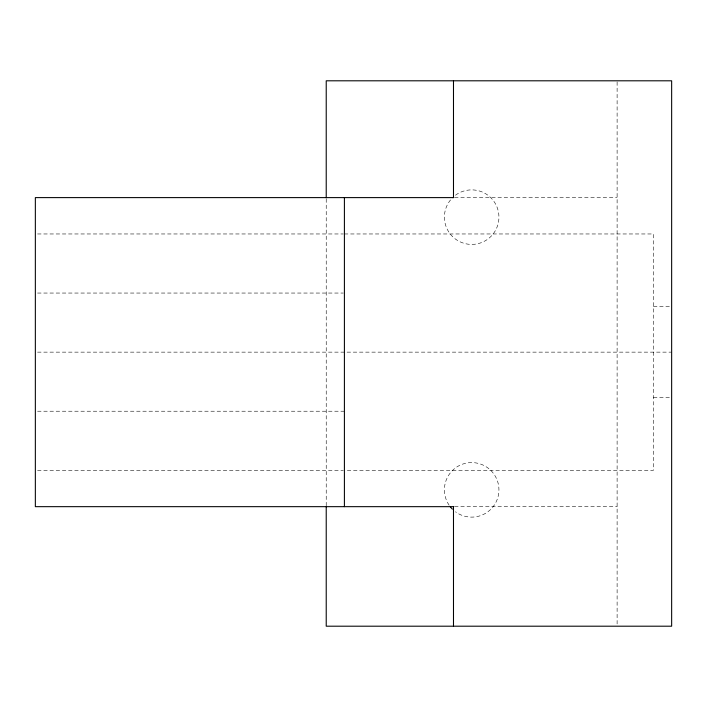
<?xml version="1.0" encoding="UTF-8"?>
<svg xmlns="http://www.w3.org/2000/svg" width="707" height="707" viewBox="0 0 707 707"><rect width="100%" height="100%" fill="white"/><g stroke="black" fill="none" stroke-linecap="round" stroke-linejoin="round"><path stroke-width="0.53" stroke-dasharray="3.54 2.65" d="M454.592 197.607L617.114 197.607M37.559 233.964L343.31 233.964M344.406 233.964L653.471 233.964L653.471 470.305L344.406 470.305M37.559 293.052L343.31 293.052M653.471 306.688L671.65 306.688M37.559 352.139L671.65 352.139M653.471 397.59L671.65 397.59M37.559 411.218L344.406 411.218M37.559 470.305L343.31 470.305M454.592 506.663L617.114 506.663M617.114 81.906L617.114 625.103M326.227 198.932L326.227 505.858M455.476 195.203A27.273 27.273 0 0 1 498.585 212.754A27.273 27.273 0 0 1 463.306 243.102A27.273 27.273 0 0 1 452.383 197.863M449.131 505.205A27.273 27.273 0 0 1 466.602 463.058A27.273 27.273 0 0 1 498.258 495.916A27.273 27.273 0 0 1 455.476 511.797"/><path stroke-width="1.06" d="M453.708 197.607L35.35 197.607L35.35 506.663L453.708 506.663M453.487 80.801L453.487 197.607M453.487 506.663L453.487 626.199M344.406 197.607L344.406 506.663M326.227 197.827L326.227 80.801L671.65 80.801L671.65 626.199L326.227 626.199L326.227 506.963M452.383 509.137A27.273 27.273 0 0 1 450.35 506.857"/></g></svg>
